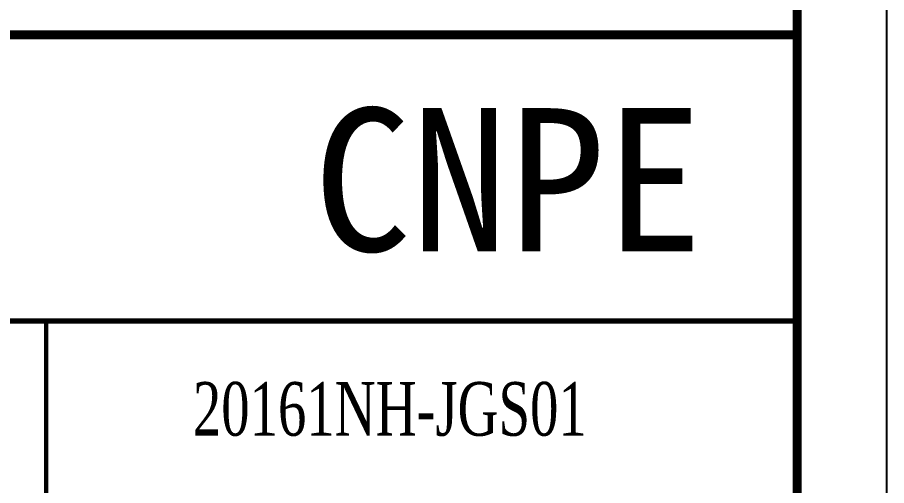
# Model space of a CAD drawing. Header units: inches. Extents: x 6 to 109360, y -14990 to 740552.
# Drawn here: x 167.6 to 216.21, y -11607.96 to -11581.77 of the extents above; entities that cross this region are included whole.
import ezdxf

# ---------------------------------------------------------------- set-up
doc = ezdxf.new("R2010")
doc.units = ezdxf.units.IN
doc.header["$MEASUREMENT"] = 0
for name, color, linetype in [('1', 7, 'Continuous'), ('PUB_TEXT', 7, 'Continuous'), ('red', 1, 'Continuous'), ('TK', 7, 'Continuous')]:
    doc.layers.add(name, color=color, linetype=linetype)
doc.styles.add('宋体', font='', dxfattribs={"width": 0.7})
doc.styles.get('宋体').set_extended_font_data('SimSun')

# ---------------------------------------------------------------- blocks, each defined once
blk = doc.blocks.new('图签')
at = {"layer": '1', "color": 7, "const_width": 0.5}
for points in [[(-180, 0), (0, 0), (0, 131.762), (-180, 131.762)], [(-180, 58), (0, 58), (0, 0), (-180, 0)]]:
    blk.add_lwpolyline(points, close=True, dxfattribs=at)
at = {"layer": '1', "color": 7}
for points, const_width in [([(-180, 42), (0, 42)], 0.3), ([(-42, 42), (-42, 32)], 0.25)]:
    blk.add_lwpolyline(points, dxfattribs=dict(at, const_width=const_width))
at = {"linetype": 'Continuous', "insert": (-22.782, 37.062), "char_height": 3, "attachment_point": 5, "style": '宋体'}
blk.add_mtext_dynamic_manual_height_columns('{\\fTimes New Roman|b0|i0|c0|p18;20161NH-JGS01}', width=17.30878, gutter_width=1, heights=[-3.067], dxfattribs=at)
at = {"layer": 'PUB_TEXT', "color": 7, "style": '宋体'}
blk.add_text('CNPE', height=8, dxfattribs=at).set_placement((-27.046, 45.903))
blk = doc.blocks.new('*U128')
blk.add_blockref('图签', (0, 0))

msp = doc.modelspace()

# ---------------------------------------------------------------- linework, layer by layer
at = {"ltscale": 5}
msp.add_line((216.21035, -11348.74637), (216.21035, -11645.74637), dxfattribs=at)
at = {"layer": 'red', "ltscale": 10}
msp.add_line((211.21035, -11353.74637), (211.21035, -11640.74637), dxfattribs=at)
at = {"layer": 'TK'}
msp.add_lwpolyline([(6.21035, -11348.74637), (216.21035, -11348.74637), (216.21035, -11645.74637), (6.21035, -11645.74637)], close=True, dxfattribs=at)

# ---------------------------------------------------------------- block references
msp.add_blockref('*U128', (211.21035, -11640.74637))

doc.saveas('drawing.dxf')
